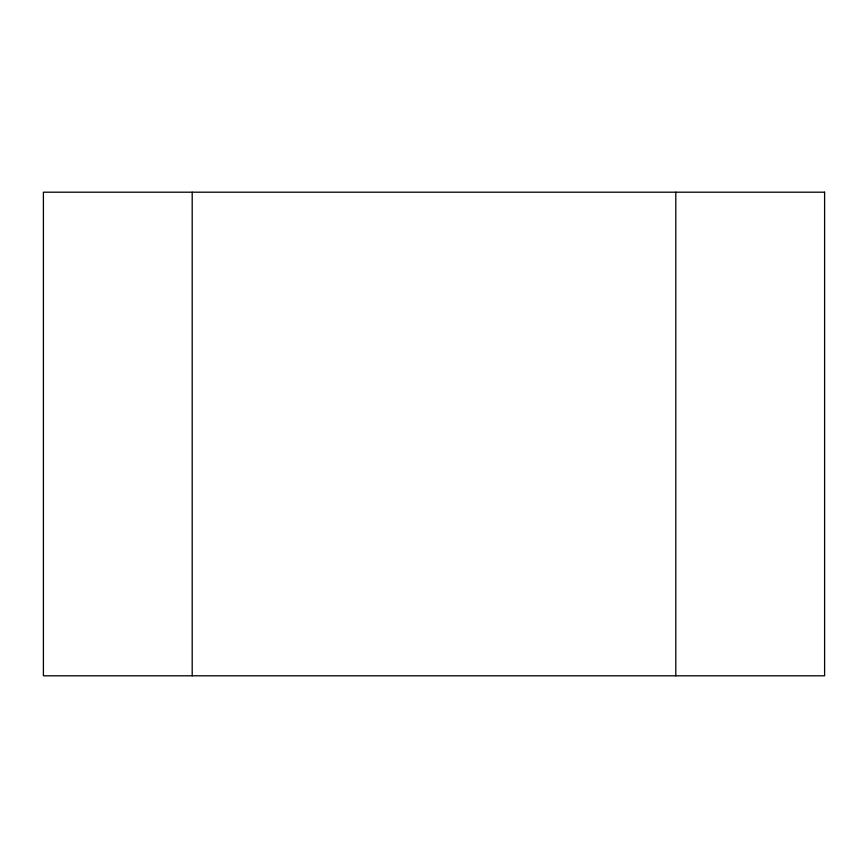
<?xml version="1.0" encoding="UTF-8"?>
<svg xmlns="http://www.w3.org/2000/svg" width="868" height="868" viewBox="0 0 868 868"><rect width="100%" height="100%" fill="white"/><g stroke="black" fill="none" stroke-linecap="round" stroke-linejoin="round"><path stroke-width="1.3" d="M675.803 192.197L675.803 675.803M192.197 192.197L192.197 675.803M824.6 192.197L43.4 192.197L43.4 675.803L824.6 675.803L824.6 192.197"/></g></svg>
